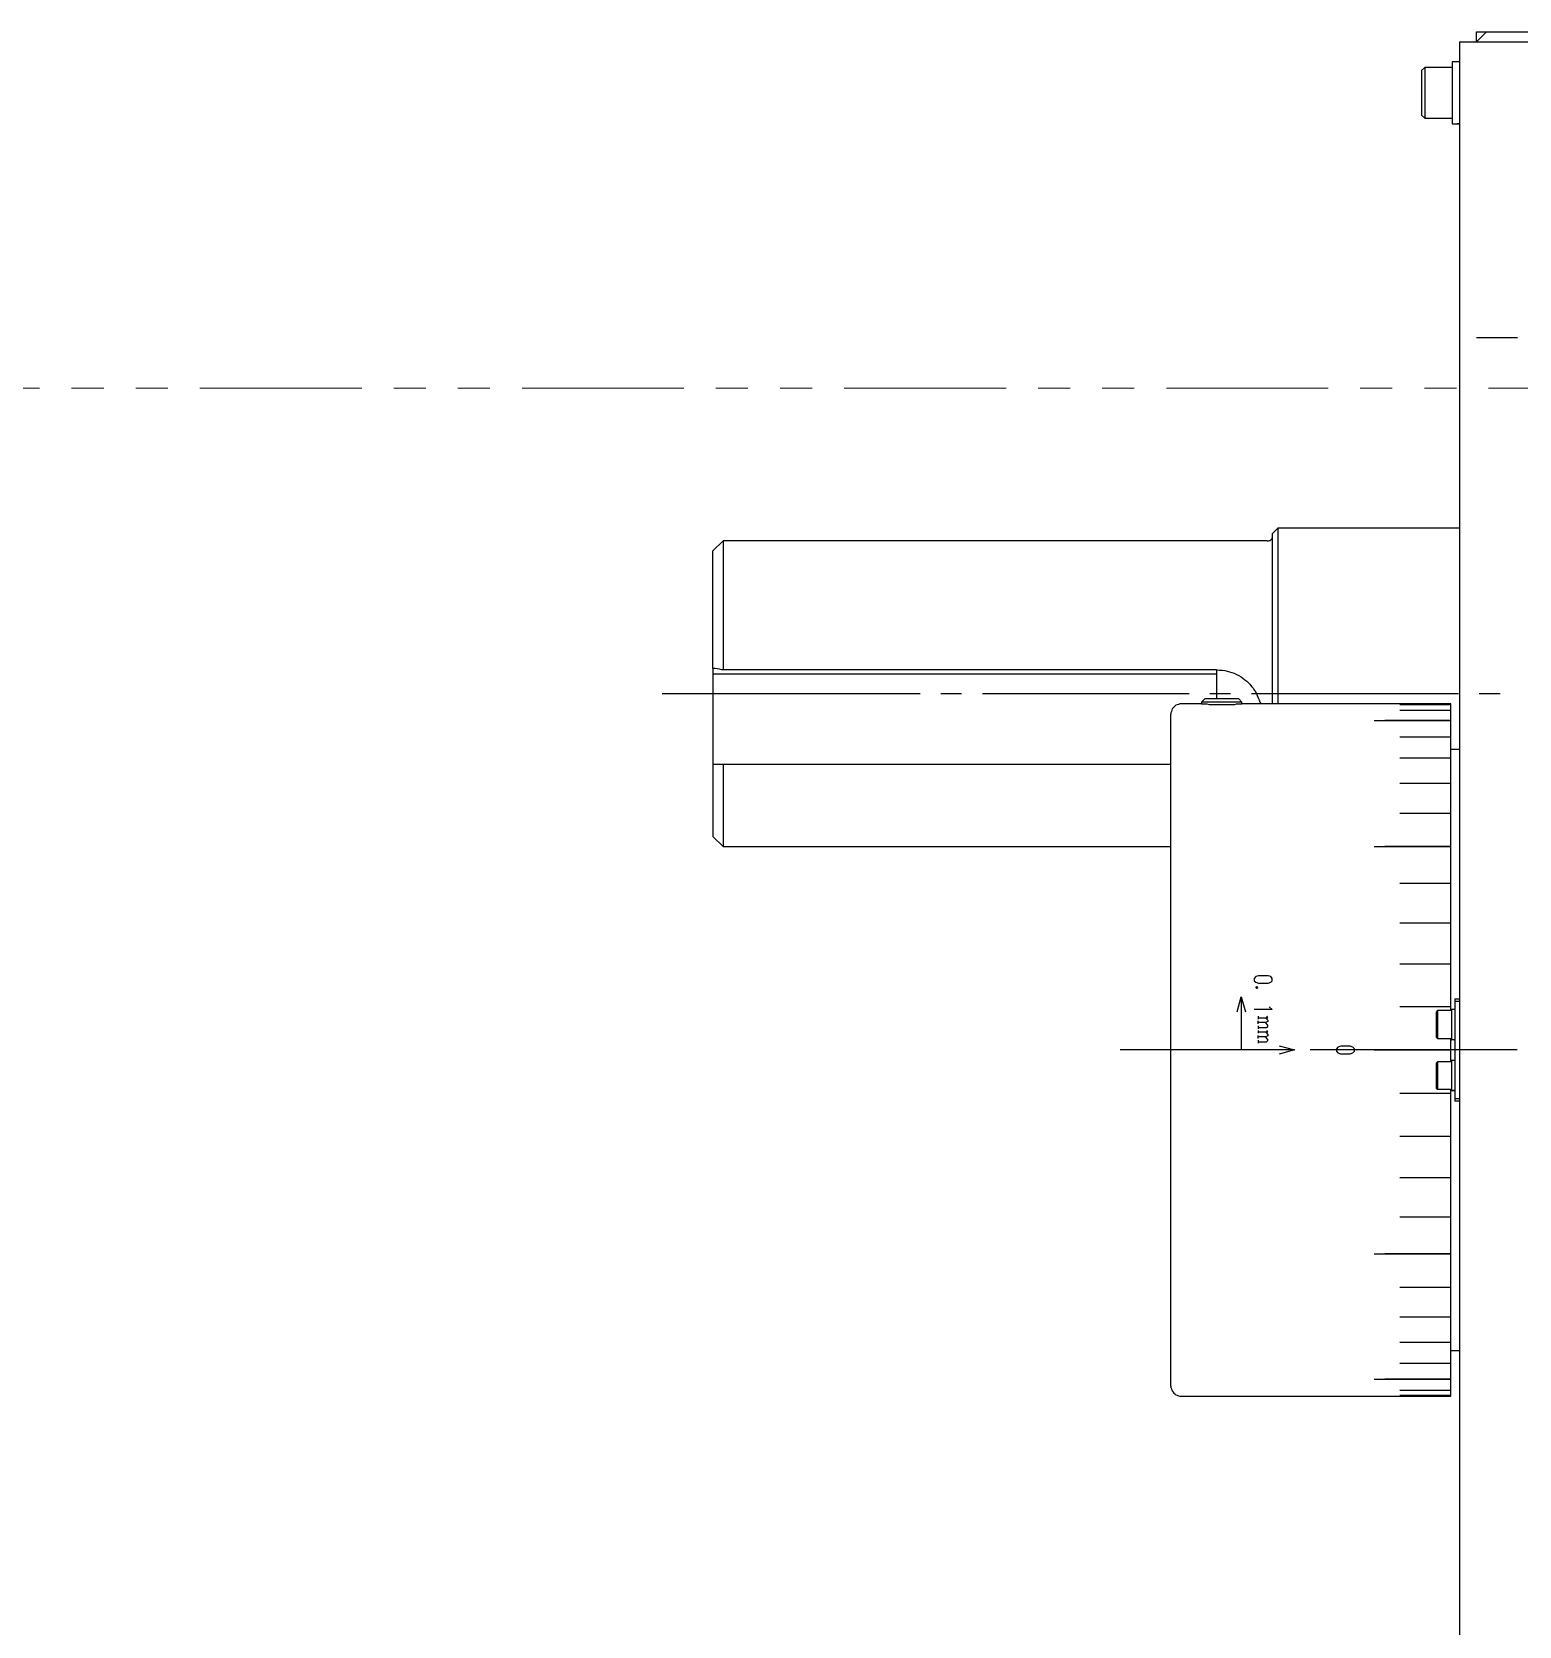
# Model space of a CAD drawing. Header units: millimetres. Extents: x -211 to 45495, y 24 to 52952.
# Drawn here: x 8245 to 8537.3, y 40402.3 to 40715.5 of the extents above; entities that cross this region are included whole.
import ezdxf

# ---------------------------------------------------------------- set-up
doc = ezdxf.new("R2010")
doc.units = ezdxf.units.MM
doc.linetypes.add('PHANTOM', pattern=[63.3, 31.8, -6.3, 6.3, -6.3, 6.3, -6.3])
doc.layers.add('Layer2', color=7, linetype='Continuous')

# ---------------------------------------------------------------- blocks, each defined once
blk = doc.blocks.new('BLKF1697')
at = {"layer": 'Layer2', "color": 7, "linetype": 'Continuous', "lineweight": 25}
for p, q in [((8468.84, 40449.5), (8468.84, 40449.24)), ((8468.84, 40449.24), (8468.92, 40448.98)), ((8468.92, 40448.98), (8469.01, 40448.72)), ((8469.01, 40448.72), (8469.1, 40448.55)), ((8469.1, 40448.55), (8469.27, 40448.29)), ((8469.27, 40448.29), (8469.44, 40448.12)), ((8469.44, 40448.12), (8469.61, 40447.95)), ((8469.61, 40447.95), (8469.79, 40447.77)), ((8469.79, 40447.77), (8470.04, 40447.69)), ((8470.04, 40447.69), (8470.3, 40447.6)), ((8470.3, 40447.6), (8470.56, 40447.52))]:
    blk.add_line(p, q, dxfattribs=at)
blk = doc.blocks.new('BLKF1698')
at = {"layer": 'Layer2', "color": 7, "linetype": 'Continuous', "lineweight": 25}
for p, q in [((8468.92, 40582.03), (8468.84, 40581.77)), ((8469.01, 40582.28), (8468.92, 40582.03)), ((8469.1, 40582.54), (8469.01, 40582.28)), ((8469.27, 40582.72), (8469.1, 40582.54)), ((8469.44, 40582.89), (8469.27, 40582.72)), ((8469.61, 40583.06), (8469.44, 40582.89)), ((8469.79, 40583.23), (8469.61, 40583.06)), ((8470.04, 40583.32), (8469.79, 40583.23)), ((8470.3, 40583.4), (8470.04, 40583.32)), ((8470.56, 40583.49), (8470.3, 40583.4)), ((8470.82, 40583.49), (8470.56, 40583.49))]:
    blk.add_line(p, q, dxfattribs=at)
blk = doc.blocks.new('BLKF1699')
at = {"layer": 'Layer2', "color": 7, "linetype": 'Continuous', "lineweight": 25}
for p, q in [((8474.87, 40583.49), (8475.9, 40583.49)), ((8475.9, 40583.49), (8476.33, 40583.4)), ((8476.33, 40583.4), (8481.41, 40583.4)), ((8481.41, 40583.4), (8481.75, 40583.49)), ((8481.75, 40583.49), (8482.19, 40583.49)), ((8482.19, 40583.49), (8482.27, 40583.49)), ((8482.27, 40583.49), (8482.7, 40583.49))]:
    blk.add_line(p, q, dxfattribs=at)
blk = doc.blocks.new('BLKF1709')
at = {"layer": 'Layer2', "color": 7, "linetype": 'Continuous', "lineweight": 25}
for p, q in [((8488.73, 40616.13), (8488.82, 40616.21)), ((8488.73, 40616.04), (8488.73, 40616.13)), ((8488.82, 40616.21), (8488.82, 40616.39)), ((8487.78, 40615.52), (8488.04, 40615.52)), ((8488.04, 40615.52), (8488.21, 40615.61)), ((8488.21, 40615.61), (8488.3, 40615.61)), ((8488.3, 40615.61), (8488.47, 40615.7)), ((8488.47, 40615.7), (8488.56, 40615.78)), ((8488.56, 40615.78), (8488.64, 40615.87)), ((8488.64, 40615.87), (8488.73, 40616.04))]:
    blk.add_line(p, q, dxfattribs=at)
blk = doc.blocks.new('BLKF1710')
at = {"layer": 'Layer2', "color": 7, "linetype": 'Continuous', "lineweight": 25}
for p, q in [((8477.79, 40590.21), (8477.97, 40590.21)), ((8477.97, 40590.21), (8478.4, 40590.12)), ((8478.4, 40590.12), (8478.91, 40590.12)), ((8478.91, 40590.12), (8479.43, 40590.04)), ((8479.43, 40590.04), (8479.86, 40589.95)), ((8479.86, 40589.95), (8480.38, 40589.78)), ((8480.38, 40589.78), (8480.72, 40589.69)), ((8480.72, 40589.69), (8480.81, 40589.69)), ((8480.81, 40589.69), (8481.24, 40589.52)), ((8481.24, 40589.52), (8481.75, 40589.26)), ((8481.75, 40589.26), (8482.19, 40589.09)), ((8482.19, 40589.09), (8482.62, 40588.83)), ((8482.62, 40588.83), (8482.96, 40588.57)), ((8482.96, 40588.57), (8483.3, 40588.31)), ((8483.3, 40588.31), (8483.39, 40588.23)), ((8483.39, 40588.23), (8483.74, 40587.97)), ((8483.74, 40587.97), (8483.99, 40587.71)), ((8483.99, 40587.71), (8484.34, 40587.37)), ((8484.34, 40587.37), (8484.68, 40586.93)), ((8484.68, 40586.93), (8485.03, 40586.59)), ((8485.03, 40586.59), (8485.29, 40586.16)), ((8485.29, 40586.16), (8485.37, 40586.07)), ((8485.37, 40586.07), (8485.37, 40585.99)), ((8485.37, 40585.99), (8485.63, 40585.56)), ((8485.63, 40585.56), (8485.8, 40585.13)), ((8485.8, 40585.13), (8485.97, 40584.7)), ((8485.97, 40584.7), (8486.15, 40584.27)), ((8486.15, 40584.27), (8486.32, 40583.83))]:
    blk.add_line(p, q, dxfattribs=at)
blk = doc.blocks.new('BLKF1711')
at = {"layer": 'Layer2', "color": 7, "linetype": 'Continuous', "lineweight": 25}
for p, q in [((8378.85, 40590.47), (8378.85, 40590.55)), ((8379.28, 40590.47), (8378.85, 40590.47)), ((8379.71, 40590.38), (8379.28, 40590.47)), ((8380.14, 40590.29), (8379.71, 40590.38)), ((8380.57, 40590.21), (8380.14, 40590.29)), ((8380.83, 40590.21), (8380.57, 40590.21))]:
    blk.add_line(p, q, dxfattribs=at)
blk = doc.blocks.new('BLKF2372')
at = {"layer": 'Layer2', "color": 7, "linetype": 'Continuous', "lineweight": 25}
for p, q in [((8501.65, 40516.06), (8501.39, 40515.72)), ((8502.25, 40516.24), (8501.65, 40516.06)), ((8504.06, 40516.24), (8502.25, 40516.24)), ((8504.58, 40516.06), (8504.06, 40516.24)), ((8504.92, 40515.72), (8504.58, 40516.06)), ((8501.39, 40515.72), (8501.39, 40515.29)), ((8501.39, 40515.29), (8501.65, 40514.94)), ((8501.65, 40514.94), (8502.16, 40514.77)), ((8502.16, 40514.77), (8504.06, 40514.77)), ((8504.06, 40514.77), (8504.58, 40514.94)), ((8504.92, 40515.29), (8504.92, 40515.72))]:
    blk.add_line(p, q, dxfattribs=at)
blk = doc.blocks.new('BLKF2373')
at = {"layer": 'Layer2', "color": 7, "linetype": 'Continuous', "lineweight": 25}
for p, q in [((8485.54, 40529.93), (8485.2, 40529.58)), ((8485.2, 40529.58), (8485.2, 40529.07)), ((8485.2, 40529.07), (8485.54, 40528.81)), ((8486.06, 40530.1), (8485.54, 40529.93)), ((8485.54, 40528.81), (8486.06, 40528.64)), ((8487.96, 40530.1), (8486.06, 40530.1)), ((8486.06, 40528.64), (8487.96, 40528.64)), ((8488.47, 40529.93), (8487.96, 40530.1)), ((8487.96, 40528.64), (8488.47, 40528.81)), ((8488.73, 40529.58), (8488.47, 40529.93)), ((8488.73, 40529.07), (8488.73, 40529.58))]:
    blk.add_line(p, q, dxfattribs=at)
blk = doc.blocks.new('BLKF2374')
at = {"layer": 'Layer2', "color": 7, "linetype": 'Continuous', "lineweight": 25}
for p, q in [((8485.54, 40527.86), (8485.54, 40527.77)), ((8485.54, 40527.77), (8485.63, 40527.69)), ((8485.72, 40527.95), (8485.63, 40527.95)), ((8485.63, 40527.69), (8485.72, 40527.69)), ((8485.89, 40527.86), (8485.72, 40527.95)), ((8485.72, 40527.69), (8485.89, 40527.77)), ((8485.89, 40527.77), (8485.89, 40527.86))]:
    blk.add_line(p, q, dxfattribs=at)
blk = doc.blocks.new('BLKF2375')
at = {"layer": 'Layer2', "color": 7, "linetype": 'Continuous', "lineweight": 25}
for p, q in [((8487.44, 40521.83), (8487.87, 40521.4)), ((8487.87, 40521.14), (8487.44, 40520.89)), ((8487.87, 40521.4), (8487.87, 40521.14))]:
    blk.add_line(p, q, dxfattribs=at)
blk = doc.blocks.new('BLKF2376')
at = {"layer": 'Layer2', "color": 7, "linetype": 'Continuous', "lineweight": 25}
for p, q in [((8485.97, 40519.94), (8487.61, 40519.94)), ((8487.61, 40519.94), (8487.87, 40520.11)), ((8487.87, 40520.11), (8487.87, 40520.37))]:
    blk.add_line(p, q, dxfattribs=at)
blk = doc.blocks.new('BLKF2377')
at = {"layer": 'Layer2', "color": 7, "linetype": 'Continuous', "lineweight": 25}
for p, q in [((8487.44, 40519.08), (8487.87, 40518.56)), ((8487.87, 40518.3), (8487.44, 40518.13)), ((8487.87, 40518.56), (8487.87, 40518.3))]:
    blk.add_line(p, q, dxfattribs=at)
blk = doc.blocks.new('BLKF2378')
at = {"layer": 'Layer2', "color": 7, "linetype": 'Continuous', "lineweight": 25}
for p, q in [((8485.97, 40517.1), (8487.61, 40517.1)), ((8487.61, 40517.1), (8487.87, 40517.35)), ((8487.87, 40517.35), (8487.87, 40517.61))]:
    blk.add_line(p, q, dxfattribs=at)
blk = doc.blocks.new('BLKF1660')
at = {"layer": 'Layer2', "color": 7, "linetype": 'Continuous', "lineweight": 25}
for p, q in [((8525.59, 40397.47), (8525.59, 40713.52)), ((8525.59, 40713.52), (8643.82, 40713.52)), ((8528.86, 40713.52), (8528.86, 40715.5)), ((8528.86, 40715.5), (8530.84, 40715.5)), ((8528.86, 40713.52), (8530.84, 40715.5)), ((8530.84, 40715.5), (8667.33, 40715.5)), ((8518.7, 40708.53), (8518.1, 40707.93)), ((8518.1, 40707.93), (8518.1, 40699.14)), ((8518.7, 40708.53), (8518.7, 40698.54)), ((8524.12, 40708.53), (8518.7, 40708.53)), ((8524.12, 40709.65), (8524.12, 40697.42)), ((8525.59, 40709.65), (8524.12, 40709.65)), ((8518.1, 40699.14), (8518.7, 40698.54)), ((8518.7, 40698.54), (8524.12, 40698.54)), ((8524.98, 40697.42), (8525.16, 40697.51)), ((8525.16, 40697.51), (8525.59, 40697.51)), ((8524.12, 40697.42), (8524.98, 40697.42)), ((8524.9, 40697.42), (8525.59, 40697.42)), ((8528.86, 40655.48), (8536.95, 40655.48)), ((8489.85, 40618.02), (8488.82, 40616.99)), ((8488.82, 40583.49), (8488.82, 40616.99)), ((8488.82, 40616.39), (8488.82, 40616.47)), ((8489.85, 40618.02), (8489.85, 40583.49)), ((8525.59, 40618.02), (8489.85, 40618.02)), ((8380.83, 40615.52), (8378.85, 40613.54)), ((8378.85, 40590.55), (8378.85, 40613.54)), ((8380.83, 40615.52), (8380.83, 40590.21)), ((8487.78, 40615.52), (8380.83, 40615.52)), ((8378.85, 40590.55), (8378.85, 40571.61)), ((8378.85, 40589.43), (8477.79, 40589.43)), ((8477.79, 40590.21), (8380.83, 40590.21)), ((8477.79, 40590.21), (8477.79, 40584.52)), ((8419.58, 40585.47), (8368.86, 40585.47)), ((8427.68, 40585.47), (8423.63, 40585.47)), ((8472.45, 40585.47), (8431.81, 40585.47)), ((8480.55, 40585.47), (8476.5, 40585.47)), ((8525.33, 40585.47), (8484.68, 40585.47)), ((8533.51, 40585.47), (8529.38, 40585.47)), ((8468.84, 40581.77), (8468.84, 40581.51)), ((8474.87, 40583.49), (8470.82, 40583.49)), ((8475.47, 40584.52), (8474.87, 40583.83)), ((8474.87, 40583.83), (8474.87, 40583.49)), ((8482.79, 40583.83), (8474.87, 40583.83)), ((8482.19, 40584.52), (8475.47, 40584.52)), ((8482.79, 40583.83), (8482.19, 40584.52)), ((8482.7, 40583.49), (8482.79, 40583.49)), ((8482.79, 40583.49), (8482.79, 40583.83)), ((8523.86, 40583.49), (8482.79, 40583.49)), ((8486.32, 40583.83), (8486.49, 40583.49)), ((8513.79, 40583.4), (8523.86, 40583.4)), ((8513.79, 40583.4), (8523.86, 40583.4)), ((8513.79, 40582.28), (8523.86, 40582.28)), ((8513.79, 40582.28), (8523.86, 40582.28)), ((8523.86, 40523.3), (8523.86, 40583.49)), ((8468.84, 40449.5), (8468.84, 40581.51)), ((8508.79, 40580.22), (8523.86, 40580.22)), ((8523.86, 40580.22), (8510.86, 40580.22)), ((8513.79, 40577.03), (8523.86, 40577.03)), ((8513.79, 40577.03), (8523.86, 40577.03)), ((8513.79, 40572.9), (8523.86, 40572.9)), ((8513.79, 40572.9), (8523.86, 40572.9)), ((8525.59, 40574.53), (8523.86, 40574.53)), ((8378.85, 40571.61), (8378.85, 40557.48)), ((8468.84, 40571.61), (8378.85, 40571.61)), ((8380.83, 40571.61), (8380.83, 40555.5)), ((8513.79, 40567.9), (8523.86, 40567.9)), ((8513.79, 40567.9), (8523.86, 40567.9)), ((8513.79, 40562.05), (8523.86, 40562.05)), ((8513.79, 40562.05), (8523.86, 40562.05)), ((8378.85, 40557.48), (8380.83, 40555.5)), ((8380.83, 40555.5), (8468.84, 40555.5)), ((8508.79, 40555.5), (8523.86, 40555.5)), ((8523.86, 40555.5), (8510.86, 40555.5)), ((8513.79, 40548.27), (8523.86, 40548.27)), ((8513.79, 40548.27), (8523.86, 40548.27)), ((8513.79, 40540.52), (8523.86, 40540.52)), ((8513.79, 40540.52), (8523.86, 40540.52)), ((8513.79, 40532.42), (8523.86, 40532.42)), ((8513.79, 40532.42), (8523.86, 40532.42)), ((8488.47, 40528.81), (8488.73, 40529.07)), ((8481.84, 40523.04), (8482.62, 40525.97)), ((8482.62, 40525.97), (8483.48, 40523.04)), ((8482.62, 40525.97), (8482.62, 40515.55)), ((8485.63, 40527.95), (8485.54, 40527.86)), ((8485.54, 40527.95), (8485.8, 40527.69)), ((8485.8, 40527.95), (8485.54, 40527.69)), ((8524.64, 40525.54), (8524.64, 40505.47)), ((8524.64, 40525.54), (8525.59, 40525.54)), ((8488.73, 40523.47), (8485.2, 40523.47)), ((8485.97, 40522.18), (8485.97, 40521.57)), ((8487.87, 40521.83), (8487.7, 40522.18)), ((8488.73, 40523.47), (8488.13, 40523.99)), ((8513.79, 40524.07), (8523.86, 40524.07)), ((8513.79, 40524.07), (8523.86, 40524.07)), ((8521.2, 40523.3), (8520.94, 40522.95)), ((8520.94, 40522.95), (8520.94, 40518.04)), ((8521.2, 40523.3), (8521.2, 40517.79)), ((8523.95, 40523.3), (8521.2, 40523.3)), ((8523.95, 40523.47), (8523.95, 40517.53)), ((8524.64, 40523.47), (8523.95, 40523.47)), ((8525.59, 40525.02), (8524.64, 40525.02)), ((8485.97, 40521.83), (8487.87, 40521.83)), ((8485.97, 40520.63), (8485.97, 40521.23)), ((8487.44, 40520.89), (8485.97, 40520.89)), ((8485.97, 40520.28), (8485.97, 40519.68)), ((8485.97, 40519.34), (8485.97, 40518.82)), ((8485.97, 40519.08), (8487.87, 40519.08)), ((8487.87, 40520.37), (8487.44, 40520.89)), ((8487.87, 40519.08), (8487.7, 40519.34)), ((8485.97, 40517.79), (8485.97, 40518.39)), ((8487.44, 40518.13), (8485.97, 40518.13)), ((8485.97, 40517.44), (8485.97, 40516.84)), ((8487.87, 40517.61), (8487.44, 40518.13)), ((8490.11, 40516.32), (8493.12, 40515.55)), ((8520.94, 40518.04), (8521.2, 40517.79)), ((8521.2, 40517.79), (8523.95, 40517.79)), ((8523.86, 40513.22), (8523.86, 40517.79)), ((8523.95, 40517.53), (8524.04, 40517.53)), ((8524.04, 40517.53), (8524.12, 40517.61)), ((8524.12, 40517.61), (8524.64, 40517.61)), ((8524.3, 40517.61), (8524.47, 40517.61)), ((8524.47, 40517.61), (8524.47, 40517.53)), ((8524.47, 40517.53), (8524.64, 40517.53)), ((8483.99, 40515.55), (8458.85, 40515.55)), ((8493.12, 40515.55), (8482.62, 40515.55)), ((8492.09, 40515.55), (8488.04, 40515.55)), ((8493.12, 40515.55), (8490.11, 40514.69)), ((8536.87, 40515.55), (8496.22, 40515.55)), ((8504.58, 40514.94), (8504.92, 40515.29)), ((8508.79, 40515.55), (8523.86, 40515.55)), ((8523.86, 40515.55), (8510.86, 40515.55)), ((8521.2, 40513.22), (8520.94, 40512.96)), ((8520.94, 40512.96), (8520.94, 40508.05)), ((8521.2, 40513.22), (8521.2, 40507.8)), ((8523.95, 40513.22), (8521.2, 40513.22)), ((8523.95, 40513.48), (8523.95, 40507.54)), ((8524.64, 40513.48), (8523.95, 40513.48)), ((8513.79, 40507.02), (8523.86, 40507.02)), ((8513.79, 40507.02), (8523.86, 40507.02)), ((8520.94, 40508.05), (8521.2, 40507.8)), ((8521.2, 40507.8), (8523.95, 40507.8)), ((8523.86, 40447.52), (8523.86, 40507.8)), ((8523.95, 40507.54), (8524.21, 40507.54)), ((8524.21, 40507.54), (8524.3, 40507.62)), ((8524.3, 40507.62), (8524.3, 40507.54)), ((8524.3, 40507.62), (8524.64, 40507.62)), ((8524.3, 40507.54), (8524.64, 40507.54)), ((8524.64, 40505.99), (8525.59, 40505.99)), ((8525.59, 40505.47), (8524.64, 40505.47)), ((8513.79, 40498.58), (8523.86, 40498.58)), ((8513.79, 40498.58), (8523.86, 40498.58)), ((8513.79, 40490.49), (8523.86, 40490.49)), ((8513.79, 40490.49), (8523.86, 40490.49)), ((8513.79, 40482.74), (8523.86, 40482.74)), ((8513.79, 40482.74), (8523.86, 40482.74)), ((8508.79, 40475.5), (8523.86, 40475.5)), ((8523.86, 40475.5), (8510.86, 40475.5)), ((8513.79, 40468.96), (8523.86, 40468.96)), ((8513.79, 40468.96), (8523.86, 40468.96)), ((8513.79, 40463.1), (8523.86, 40463.1)), ((8513.79, 40463.1), (8523.86, 40463.1)), ((8513.79, 40458.11), (8523.86, 40458.11)), ((8513.79, 40458.11), (8523.86, 40458.11)), ((8523.86, 40456.47), (8525.59, 40456.47)), ((8513.79, 40453.97), (8523.86, 40453.97)), ((8513.79, 40453.97), (8523.86, 40453.97)), ((8508.79, 40450.87), (8523.86, 40450.87)), ((8523.86, 40450.87), (8510.86, 40450.87)), ((8470.56, 40447.52), (8470.82, 40447.52)), ((8470.82, 40447.52), (8523.86, 40447.52)), ((8513.79, 40448.72), (8523.86, 40448.72)), ((8513.79, 40448.72), (8523.86, 40448.72)), ((8513.79, 40447.69), (8523.86, 40447.69)), ((8513.79, 40447.69), (8523.86, 40447.69))]:
    blk.add_line(p, q, dxfattribs=at)
for name in ['BLKF1709', 'BLKF1711', 'BLKF1710', 'BLKF1698', 'BLKF1699', 'BLKF2373', 'BLKF2374', 'BLKF2376', 'BLKF2375', 'BLKF2377', 'BLKF2378', 'BLKF2372', 'BLKF1697']:
    blk.add_blockref(name, (0, 0), dxfattribs=at)
blk = doc.blocks.new('BLKF2458')
at = {"layer": 'Layer2', "color": 7, "linetype": 'PHANTOM', "lineweight": 13}
blk.add_line((10651.94, 40645.55), (7088.79, 40645.55), dxfattribs=at)

msp = doc.modelspace()

# ---------------------------------------------------------------- block references
at = {"layer": 'Layer2', "color": 7, "linetype": 'PHANTOM', "lineweight": 13}
msp.add_blockref('BLKF2458', (0, 0), dxfattribs=at)
at = {"layer": 'Layer2', "color": 7, "linetype": 'Continuous', "lineweight": 25}
msp.add_blockref('BLKF1660', (0, 0), dxfattribs=at)

doc.saveas('drawing.dxf')
